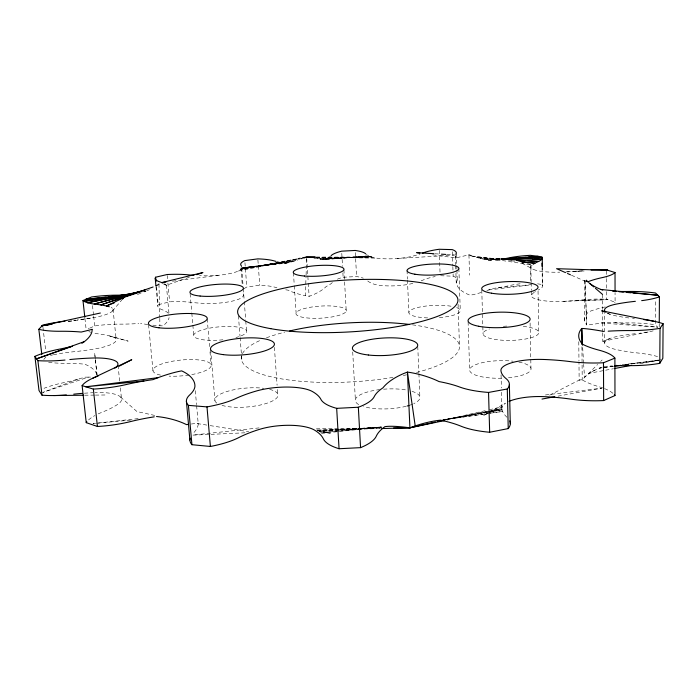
<?xml version="1.0" encoding="UTF-8"?>
<svg xmlns="http://www.w3.org/2000/svg" width="698" height="698" viewBox="0 0 698 698"><rect width="100%" height="100%" fill="white"/><g stroke="black" fill="none" stroke-linecap="round" stroke-linejoin="round"><path stroke-width="0.52" stroke-dasharray="3.49 2.62" d="M585.055 281.146A30.607 1.658 0.3 0 1 585.037 280.413L586.721 324.989A30.337 1.841 -11.9 0 0 601.231 322.982L657.708 327.196L655.37 324.771L655.527 299.372M659.217 326.821L659.244 323.61M306.09 274.864L306.596 258.094M332.335 282.516A61.546 13.262 -3.9 0 1 326.271 286.45A25.582 9.31 -17.9 0 1 309.127 296.336L305.349 295.673L306.021 276.958M43.773 359.47L46.033 356.818M112.378 311.116L121.74 300.07M602.836 387.983A56.102 17.197 -0.2 0 0 599.067 386.762A86.857 24.378 0.8 0 1 583.057 380.375A35.781 0.698 -0.5 0 1 582.219 379.782L597.636 364.461M600.638 361.477L602.138 359.985M487.728 413.129L483.007 415.764L487.797 413.521M488.67 412.597L505.649 403.121M594.966 370.141L588.632 373.404L613.149 368.788M549.614 395.173L579.139 380.113L578.974 361.974M488.757 413.076L502.167 406.821L488.391 409.953M88.262 328.837L88.96 328.514M89.667 328.191L94.692 325.957A44.428 10.636 -5.9 0 1 120.004 324.134A65.944 14.754 -5.3 0 0 138.771 323.514M602.749 332.841L602.784 341.331L610.209 338.39M486.855 290.63A26.454 5.357 -18.2 0 0 488.722 289.949L492.343 288.536A62.593 13.602 -2 0 0 509.147 285.648A41.548 9.51 -1.2 0 1 521.101 283.676M78.036 379.162L42.648 392.485L88.376 377.121A32.841 0.777 0.7 0 0 90.504 377.086M602.217 367.131L599.373 368.169A35.703 16.255 -12.7 0 0 584.514 377.208L583.659 364.33M140.691 293.326L137.689 294.382A66.319 13.489 -5.1 0 1 135.918 294.504M163.672 284.426A28.138 1.579 -0.2 0 1 166.045 285.342L191.662 276.452M156.5 286.738L158.193 304.729L169.614 301.841A41.348 9.432 -5.1 0 1 191.13 302.347A62.401 13.541 -4.3 0 0 207.821 303.473A25.355 5.636 -4.5 0 0 242.834 296.615A64.216 14.152 -4.9 0 0 243.113 292.279A38.818 8.533 -3.8 0 1 242.764 291.441M445.978 419.611L487.326 410.197M446.929 420.048L501.914 408.513A36.409 11.43 -0.4 0 1 505.02 403.557M602.784 341.331L649.62 331.672M238.358 271.007L297.034 259.01M143.518 291.799L145.629 291.389A28.033 8.236 -20.7 0 1 141.694 292.977M507.01 417.282A93.349 29.054 0.4 0 1 501.914 408.513L444.12 419.681L502.159 409.979L488.364 412.239M639.796 363.763L661.111 359.749M297.069 258.836L240.74 269.367A25.494 5.148 -4.4 0 1 205.5 275.823A62.733 12.372 -4.2 0 1 199.523 275.649M601.231 322.982L605.393 322.214A71.981 17.031 -0.2 0 0 628.252 322.912A48.607 12.529 0.1 0 1 655.37 324.771M445.219 419.699L502.002 409.246L443.047 419.734M558.007 396.141L601.772 388.184L543.419 395.208M298.657 259.098L301.868 258.53L298.674 259.071M68.125 321.377L75.436 320.138A71.92 15.4 -5.9 0 1 73.517 320.347M442.733 419.707L487.3 412.413M143.509 291.729L145.629 291.389M68.395 321.63L92.415 317.817A29.185 6.448 -5.8 0 0 111.139 307.46M244.064 288.806A38.818 8.533 -3.8 0 1 246.787 287.044L259.743 285.22A39.35 8.716 -4.3 0 1 276.19 287.585A60.97 13.07 -3.4 0 0 276.984 287.829M444.949 419.646L502.639 411.454L488.661 413.399M443.509 419.69L487.588 413.548M613.21 366.267L602.566 367.724L613.394 366.328M624.919 364.661L658.982 359.985M625.26 364.775L658.703 360.386L622.206 364.757M172.467 281.215L220.62 275.047M488.722 289.949L531.117 284.863M138.152 418.617L93.061 423.59L130.683 420.1M259.071 427.9L192.613 435.124L209.871 434.409M241.595 267.657L289.068 262.535L241.377 268.329L292.244 261.68L241.211 268.678L295.664 260.686L240.993 269.018L297.601 259.255L240.74 269.367A64.565 12.93 -4.7 0 0 241.508 267.988M321.464 433.397L338.67 431.573M339.612 431.469L381.666 427.01M242.66 267.552L286.232 263.225A25.739 2.792 -19.1 0 0 297.444 260.136M360.657 428.938L320.687 432.716L381.361 427.176M361.739 428.834L381.187 426.993M500.073 259.822L494.655 260.319A62.933 12.424 -2.1 0 0 499.07 259.691M498.328 287.689L531.134 284.653M313.917 258.199A25.765 0.916 9.7 0 0 324.666 259.656L368.745 255.852L322.624 259.42L369.975 256.384L320.112 259.098L370.647 256.637L317.189 258.688L371.353 256.899L315.81 257.579M499.646 259.194L487.902 260.084L499.855 259.543M381.413 426.967L318.907 431.408L381.195 427.307M397.223 258.513L454.381 255.093M337.352 279.191A38.538 8.437 -3 0 1 343.137 277.263L356.591 276.548A38.521 8.428 -3.4 0 1 363.309 278.188M338.617 429.602L317.965 430.771L380.34 427.656M339.708 429.54L360.369 428.363M361.451 428.302L381.021 427.185M210.953 434.357L246.534 432.725M316.953 430.16L338.731 429.244M339.821 429.2L360.508 428.328M361.599 428.284L381.195 427.455M565.86 271.932L584.156 271.217M534.302 292.279A69.39 16.019 -0.6 0 0 531.789 294.635A26.986 6.23 -1 0 0 560.154 301.44L607.941 299.669L615.086 302.164L615.06 292.637M500.213 258.827L484.054 259.29L500.361 259.298M575.571 271.234L584.174 270.981M575.867 300.515L607.941 299.669L606.466 299.18A44.698 10.749 -0.5 0 0 580.884 300.018A66.301 14.876 -1.1 0 1 561.934 301.379M318.018 430.169L338.565 429.645M339.638 429.61L379.651 428.589M88.376 377.121L84.728 377.156A78.612 19.919 -6.9 0 1 63.186 382.783A52.385 14.606 -6.7 0 0 44.018 388.306M84.667 395.208L94.309 395.103M95.382 395.094L107.16 394.963M316.369 428.816L359.88 428.354M360.971 428.336L380.55 428.127M315.784 257.606L372.104 257.143A24.77 4.921 -2.8 0 0 410.599 256.646A61.328 11.953 -3 0 0 420.048 254.02M316.29 257.065L372.104 257.143A62 12.145 -2.5 0 1 366.371 254.447M316.316 257.196L376.58 258.12M499.576 258.661L480.145 258.356L499.655 259.377M152.801 325.163A27.911 3.63 9.6 0 0 159.903 325.774L162.87 325.879A27.911 13.306 -11 0 0 169.108 317.59M481.131 292.506A26.454 5.357 -18.2 0 1 470.19 295.237A26.437 11.491 8.5 0 1 457.138 285.351A64.504 14.248 -1.5 0 1 456.867 281.032A38.887 8.559 -2.5 0 0 453.168 276.172L440.159 275.719A39.454 8.751 -2.1 0 0 438.466 275.98M434.985 253.775L440.368 254.107M446.833 254.5L454.381 254.962M499.934 258.862L476.263 257.292L499.733 259.665M511.477 260.843L515.743 261.279M614.764 322.72L657.708 327.196M491.601 260.712A26.576 5.479 14.4 0 1 472.494 256.131L499.419 259.185M432.699 254.814L456.213 257.981A26.655 0.724 -11.3 0 1 467.267 255.267M472.494 256.131L501.339 260.406M502.412 260.563L532.33 264.987A69.8 14.649 -0.8 0 0 531.257 266.078A27.143 5.697 -1.2 0 0 559.77 272.159M537.582 283.824L542.346 284.548L542.058 267.482M197.307 423.573L209.095 425.448M210.159 425.614L248.724 431.748M154.712 415.423L136.965 411.567L120.388 396.909M318.105 430.448L330.259 433.615L316.866 429.933M109.516 335.93L128.127 341.13L110.52 336.2M527.365 263.504L532.33 264.987M607.286 313.158L609.973 314.301M571.47 275.23L584.383 280.901M522.052 263.277L533.289 269.358M42.944 327.275L45.745 351.042M84.92 318.305L86.177 329.814M92.502 305.55L93.541 315.217M93.654 316.29L94.692 325.957M95.294 358.824L94.658 353.075L97.205 376.693L95.408 359.871M113.024 309.135L116.147 339.376M118.041 365.429L119.707 381.474M120.37 387.896L121.583 399.657M148.561 324.71L153.002 370.804M156.029 286.991L157.835 306.125M167.206 275.57L167.494 278.72M167.878 282.926L169.614 301.841M166.377 285.107L168.986 313.472M190.118 293.745L191.723 312.137M191.819 313.219L192.761 324.038M192.857 325.12L193.8 335.939M195.3 390.671L196.539 404.666M196.635 405.739L198.241 424.044A92.93 28.705 -6.9 0 1 193.18 433.31A58.039 18.942 -4.9 0 0 192.29 434.269M210.639 349.628L214.949 400.8M207.219 318.881L209.557 346.566M210.002 351.888L211.084 364.67M238.419 315.801L240.025 336.427M240.112 337.518L241.979 361.407M244.946 262.71L246.787 287.044M241.726 268.076L243.052 285.369M243.288 288.658L244.195 300.489M244.274 301.562L245.679 319.841M245.757 320.914L246.499 330.59M240.95 267.849L242.189 283.929M257.894 259.918L259.743 285.22M274.401 347.377L277.097 385.209M277.411 389.536L277.717 393.855M583.589 363.257L582.603 346.26M293.439 272.77L294.233 284.705M294.303 285.787L296.109 312.913M306.701 258.086L308.228 282.21M308.298 283.292L309.127 296.336M352.717 351.958L355.361 399.675M343.905 269.716L346.234 311.081A25.207 6.038 -3.5 0 1 307.094 317.939A25.207 6.038 -3.5 0 1 310.06 307.312A25.207 6.038 -3.5 0 1 346.234 311.081M341.784 253.339L342.526 266.383M342.893 272.909L343.137 277.263M355.299 252.624L356.591 276.548M407.039 270.458L407.414 279.069M407.466 280.142L408.871 312.442M417.762 346.47L418.861 372.61M418.905 373.7L419.917 397.659M585.037 280.413L586.721 324.989A30.372 15.173 -1.2 0 1 588.536 311.936A76.047 18.741 0.3 0 1 602.226 307.661A43.128 10.112 -0.8 0 0 605.323 306.876M439.216 250.32L440.08 273.599M456.37 253.906L456.736 264.664M456.771 265.737L456.876 268.966M456.911 270.039L457.242 279.724M458.071 304.11L459.485 346.234M455.332 256.018L455.628 264.716M455.663 265.807L455.777 269.07M455.925 273.415L456.256 283.205M452.33 251.734L452.801 265.545M452.845 266.61L453.063 272.988M453.098 274.052L453.168 276.172M458.865 268.442L460.27 310.575M468.934 254.901L469.571 275.152M468.105 321.935L469.641 370.254M481.777 289.914L483.051 333.976M158.961 284.051L159.781 317.241M501.059 374.913L501.391 387.914M501.496 392.25L501.914 408.513M530.873 266.933L531.152 281.774M531.169 282.838L531.309 290.255M531.326 291.319L531.405 295.559M530.489 264.856L530.812 281.8M530.096 322.965L530.969 368.239M538.045 291.04L538.76 332.03M542.39 266.627L542.704 285.918M159.79 318.314L159.903 325.774M581.923 346.731L582.219 379.782M578.782 341.706L578.965 360.91M584.374 280.648L584.706 320.626M606.361 270.946L606.388 277.464M606.388 278.546L606.44 290.499M606.44 291.581L606.466 299.18M604.564 309.982L604.704 343.006M602.575 294.443L602.636 309.432M602.644 310.505L602.74 331.786M412.422 324.832A109.281 29.534 -3.2 0 1 416.165 372.566M406.62 374.809A109.281 29.534 -3.2 0 1 403.313 375.498M392.983 377.391A109.281 29.534 -3.2 0 1 241.613 355.596M242.415 353.65A109.281 29.534 -3.2 0 1 260.616 340.205M266.47 337.815A109.281 29.534 -3.2 0 1 284.627 332.178M222.915 339.786A26.568 6.614 -4.7 0 1 194.498 333.766A26.568 6.614 -4.7 0 1 234.921 326.751A26.568 6.614 -4.7 0 1 235.924 337.527M160.531 375.105A29.237 7.922 -5.3 0 1 166.045 362.646A29.237 7.922 -5.3 0 1 208.562 362.306A29.237 7.922 -5.3 0 1 190.004 374.87M189.062 375.018A29.237 7.922 -5.3 0 1 169.152 376.143M269.646 389.362A31.707 9.467 -4.7 0 1 266.959 403.226A31.707 9.467 -4.7 0 1 221.606 405.276M216.825 403.095A31.707 9.467 -4.7 0 1 226.676 391.604A31.707 9.467 -4.7 0 1 263.757 388.306M412.003 391.342A32.344 9.938 -2.7 0 1 413.74 403.645M412.867 404.037A32.344 9.938 -2.7 0 1 409.962 405.137M406.157 406.262A32.344 9.938 -2.7 0 1 363.527 406.559M358.72 404.596A32.344 9.938 -2.7 0 1 379.555 389.615M383.595 389.205A32.344 9.938 -2.7 0 1 406.393 390.016M518.867 362.079A30.712 8.795 -1.2 0 1 530.428 370.621A30.712 8.795 -1.2 0 1 507.821 377.827M501.714 378.203A30.712 8.795 -1.2 0 1 470.19 368.361A30.712 8.795 -1.2 0 1 513.065 361.198M523.256 326.402A27.911 7.242 -1.3 0 1 534.93 336.349A27.911 7.242 -1.3 0 1 494.856 339.394A27.911 7.242 -1.3 0 1 489.464 328.967M503.319 326.341A27.911 7.242 -1.3 0 1 509.365 325.957M456.632 307.609A25.721 6.247 -2.2 0 1 437.41 317.738M427.708 317.904A25.721 6.247 -2.2 0 1 411.96 309.484A25.721 6.247 -2.2 0 1 451.545 306.309M604.573 388.638A56.102 17.197 -0.2 0 1 613.542 393.89M191.313 424A37.797 2.225 -11.7 0 1 198.241 424.044M88.55 419.952A55.884 17.022 -6.3 0 1 94.902 415.563M98.235 413.888A55.884 17.022 -6.3 0 1 101.96 412.291A86.299 24.029 -7.2 0 0 117.814 404.299A34.211 9.772 -6.8 0 0 96.996 392.599A90.4 26.751 -7.1 0 0 94.928 392.66M84.423 393.21A90.4 26.751 -7.1 0 1 92.851 392.738M90.574 318.114A71.92 15.4 -5.9 0 1 77.356 319.92M149.407 289.661A28.033 8.236 -20.7 0 1 146.589 290.97M50.509 355.422A48.293 12.372 -6.5 0 1 52.647 354.942M53.371 354.793A48.293 12.372 -6.5 0 1 73.15 351.801A71.493 16.831 -6.1 0 0 95.748 348.756A29.002 7.041 -6.1 0 0 112.422 336.776A75.497 18.506 -6.6 0 0 98.889 333.949A42.892 10.016 -5.5 0 1 93.104 332.92M90.766 332.265A42.892 10.016 -5.5 0 1 88.821 331.524M147.819 324.544A27.911 3.63 9.6 0 1 140.525 323.392M96.76 374.303A32.867 16.255 0.2 0 0 84.772 364.216A83.114 22.205 -7.2 0 0 64.364 363.265A46.443 11.508 -6.2 0 1 48.528 362.253M286.232 263.225A61.293 11.945 -3.3 0 1 276.827 261.602M302.941 258.339A25.739 2.792 -19.1 0 1 301.1 258.958M164.082 283.746A69.355 14.492 -5.5 0 1 166.045 285.342M285.744 289.792A60.97 13.07 -3.4 0 0 288.047 290.141A25.59 7.46 12.5 0 0 305.349 295.673M168.349 313.306A68.954 15.853 -5.8 0 0 162.241 309.764A40.283 9.048 -4.7 0 1 158.193 304.729M456.213 257.981A64.853 13.018 -1.6 0 1 455.332 255.686M330.424 256.349A61.869 12.11 -3.9 0 1 324.666 259.656M367.741 280.989A61.677 13.297 -2.4 0 0 373.456 283.973A24.639 5.392 -2.7 0 0 411.75 283.641A61.005 13.088 -3 0 0 414.071 283.039M421.147 280.823A61.005 13.088 -3 0 0 423.66 279.819A39.454 8.751 -2.1 0 1 435.212 276.556M566.881 271.845A66.676 13.602 -1.3 0 0 580.623 270.754A44.969 9.833 -0.7 0 1 582.664 270.562M542.346 284.548A40.449 9.1 -1.6 0 1 538.263 290.036M534.86 291.895A69.39 16.019 -0.6 0 1 535.462 291.52M615.086 302.164A43.128 10.112 -0.8 0 1 614.58 302.67M607.609 313.297A32.021 7.669 0 0 0 616.465 315.993A79.712 18.497 0.2 0 0 630.626 318.183M634.473 318.62A79.712 18.497 0.2 0 1 632.536 318.41M635.302 333.723A83.699 22.519 0.8 0 0 616.482 336.628A31.803 8.367 0.3 0 0 616.517 349.637A79.188 20.198 0.5 0 0 638.33 353.048A52.682 14.789 0.3 0 1 657.752 356.608M604.102 366.45A90.888 27.109 0.7 0 1 612.539 365.918M653.188 330.852A46.74 11.639 -0.1 0 1 639.377 333.286M601.501 367.872L599.373 368.169L601.528 367.881"/><path stroke-width="1.05" d="M659.252 322.537L659.427 296.842L655.562 293.02A48.93 11.473 -0.2 0 0 628.27 291.459A72.418 15.583 -0.5 0 1 620.487 291.467M614.676 365.831A90.888 27.109 0.7 0 1 629.823 365.612A50.841 13.698 0.3 0 0 659.776 363.335L660.029 328.33L663.1 323.698A53.057 13.559 0 0 0 647.744 320.138M663.1 323.698L662.838 358.292L659.776 363.335M41.845 354.663L38.835 329.308L42.691 325.111A48.616 11.334 -6.2 0 1 62.637 321.499M122.412 299.285L123.747 297.706L106.384 306.012L114.35 302.801M81.91 343.311L84.475 341.54A33.103 15.181 -14.5 0 0 92.084 329.229A33.138 0.541 -12.4 0 1 81.23 332.047A83.69 20.347 -6.8 0 0 60.709 331.271A46.74 10.531 -6 0 1 38.835 329.308M119.201 366.162L131.756 359.688L92.555 378.299M603.953 331.463A36.113 2.679 11.7 0 0 581.766 328.453A36.104 18.436 1 0 0 582.743 344.35A87.486 22.353 0.5 0 0 598.867 350.126A56.529 15.784 -0.5 0 1 614.894 358.109L614.973 395.548L603.648 400.565A54.662 16.106 0.2 0 1 570.327 399.073A95.966 31.48 -0.4 0 0 543.995 396.639A36.409 11.43 -0.4 0 0 509.043 401.367M84.807 317.258L82.983 300.533L91.586 296.964A44.698 9.728 -5.6 0 1 117.046 295.167A66.319 13.489 -5.1 0 0 123.738 295.071M614.894 358.109L603.482 362.768A55.072 14.78 -0.2 0 1 569.9 361.564A96.743 28.923 -0.7 0 0 543.376 359.461A36.689 10.487 -0.7 0 0 500.946 370.577A94.073 26.672 0 0 0 506.059 378.604A58.606 17.494 -1.8 0 1 507.289 388.987L508.24 428.589L489.664 432.245A57.402 18.323 -0.9 0 1 460.942 426.173A98.017 33.766 -2.7 0 0 440.543 420.17A38.948 10.409 -18.6 0 0 415.214 425.92L409.927 427.822L381.815 428.537M444.818 420.493L409.927 427.822A39.018 6.116 10.5 0 0 384.886 426.67A97.197 32.806 -1.3 0 0 376.292 436.163A58.527 19.448 -3.8 0 1 360.561 447.645L339.062 448.735A58.553 19.474 -2.8 0 1 323.357 438.859A97.013 32.597 -5.3 0 0 314.772 430.247A37.404 12.381 -4.4 0 0 259.281 429.427A97.973 33.713 -3.9 0 0 238.969 437.498A57.245 18.183 -5.6 0 1 210.395 446.458L191.941 444.705L188.408 405.364A58.501 17.398 -4.7 0 1 189.751 394.894A93.654 26.358 -6.5 0 0 194.925 386.36A38.102 19.692 0.7 0 0 181.689 370.882A38.154 7.216 -21.2 0 0 158.088 377.662L152.932 379.642A96.455 28.662 -5.8 0 0 126.608 384.458A54.802 14.606 -6.3 0 1 93.349 389.091L82.12 385.628L86.238 422.648L97.423 426.478A54.4 15.923 -6.6 0 0 130.404 421.609A95.678 31.192 -6.1 0 1 154.249 416.837M84.475 341.54L36.505 358.877L34.9 356.373A52.76 13.384 -6.4 0 1 59.321 349.166A79.127 18.244 -6.5 0 0 70.725 346.679M72.522 346.234L36.505 358.877L37.884 360.657L42.011 395.19A50.526 13.524 -6.7 0 0 66.345 394.92M196.784 274.672L202.935 272.534L161.77 282.594L166.054 282.044M153.08 287L100.8 304.93L140.673 291.851M145.594 289.862L94.143 304.058L122.298 296.72M124.384 296.179L127.507 295.367M129.601 294.818L132.725 294.006M156.003 281.451L155.602 277.219L167.11 274.523A41.583 8.62 -4.9 0 1 188.73 274.881A62.733 12.372 -4.2 0 0 193.913 275.335M393.602 427.987L409.927 427.822L435.369 422.028M437.489 421.54L441.729 420.58M49.384 324.64L41.993 325.809L100.372 313.018M141.947 291.241L87.573 302.749L115.013 297.383M507.289 388.987L488.548 392.433A57.855 16.831 -1.1 0 1 459.616 387.006A98.846 31.044 -2.8 0 0 439.068 381.588A39.402 13.532 14.5 0 0 407.44 372.086A39.341 17.904 -16.3 0 0 382.958 387.835A98.008 30.145 -1.5 0 0 374.25 396.604A58.998 17.86 -3.7 0 1 358.344 407.239L336.672 408.347A59.033 17.895 -2.8 0 1 320.888 399.343A97.825 29.962 -5.1 0 0 312.285 391.473A37.709 11.377 -4.3 0 0 256.375 391.002A98.802 30.991 -3.8 0 0 235.845 398.514A57.69 16.7 -5.4 0 1 206.992 406.89L188.408 405.364M614.214 368.588L631.262 365.368M298.133 258.635L300.253 258.243M302.382 257.841L306.631 257.047L315.217 257.056M541.997 399.055L554.805 396.726M41.993 325.809L52.446 324.038M135.019 293.099L84.083 301.335L107.553 297.933M109.691 297.618L111.82 297.313M614.476 366.188L620.95 365.342M158.088 377.662L85.732 386.805L143.945 381.012M614.685 365.665L616.84 365.403M127.717 294.565L85.793 299.329L99.674 297.933M101.812 297.714L106.087 297.287M109.289 296.964L112.491 296.641M115.694 296.318L118.896 295.996M505.5 259.316L507.673 259.115M513.1 258.609L516.354 258.312M520.691 257.911L526.118 257.405M528.29 257.204L538.053 256.297L541.884 256.812A40.667 8.324 -1.8 0 1 537.765 261.846A69.8 14.649 -0.8 0 0 533.255 264.272M501.775 259.037L538.053 256.297L530.305 255.328A41.784 8.69 -1.4 0 0 508.502 257.981A62.933 12.424 -2.1 0 1 501.897 259.228M505.291 259.298L508.545 259.15M520.499 258.618L532.452 258.077M534.624 257.981L542.224 257.632L501.295 258.801M603.534 270.466L607.836 270.292L615.025 272.543L615.06 291.581M601.388 270.484L607.836 270.292L606.361 269.864A44.969 9.833 -0.7 0 0 591.119 269.986M53.598 395.548L83.594 395.225M501.452 259.298L510.151 259.307M532.975 259.324L541.674 259.324L501.731 258.696M315.243 257.178L306.631 257.047A25.739 2.792 -19.1 0 1 303.866 258.016M607.836 270.292L556.576 268.695L565.511 272.613M508.319 259.839L511.573 260.005M516.991 260.293L524.582 260.694M527.828 260.869L538.664 261.436L501.007 258.932M433.903 253.706L416.662 252.65L419.864 253.086M441.45 254.168L445.76 254.43M619.021 291.738L623.34 292.13M626.586 292.418L630.905 292.811M633.069 293.003L657.917 295.237L601.065 289.487A30.511 11.892 12.1 0 1 588.99 282.83M522.148 261.925L534.956 263.216L522.025 261.75M603.805 311.674L601.903 310.863L654.113 321.281M516.441 260.241L522.401 262.02M601.065 289.487L602.749 290.071M601.903 310.863L603.7 311.631M567.5 273.485L570.475 274.794M589.827 283.536L593.806 286.948M595.403 288.309L602.575 294.443M42.011 395.19L39.001 390.496L34.9 356.373M415.214 425.92L407.44 372.086L409.927 427.822M93.349 389.091L97.423 426.478M155.235 278.493L155.933 285.936M186.401 401.149L189.908 440.098M206.992 406.89L210.395 446.458M336.672 408.347L339.062 448.735M358.344 407.239L360.561 447.645M582.551 345.213L581.766 328.453L581.905 344.576M488.548 392.433L489.664 432.245M509.365 384.537L510.29 423.756M542.241 258.051L542.39 266.627M541.988 263.216L542.041 266.418M603.482 362.768L603.648 400.565M158.961 284.051A28.033 8.236 -20.7 0 1 156.151 285.944M588.231 282.175A30.511 11.892 12.1 0 1 586.372 280.186M471.586 255.834A26.576 5.479 14.4 0 1 468.934 254.901M289.574 330.974A109.281 29.534 -3.2 0 1 409.089 324.404M409.063 405.425A32.344 9.938 -2.7 0 1 407.161 405.992M188.46 424.375A37.797 2.225 -11.7 0 0 186.558 424.646A37.648 14.527 10.4 0 0 156.492 416.505M509.741 420.903A58.135 19.038 -1.7 0 1 508.24 428.589M614.327 394.71A56.102 17.197 -0.2 0 1 614.973 395.548M191.941 444.705A58.039 18.942 -4.9 0 1 190.135 438.17M82.12 385.628A56.311 15.626 -6 0 1 98.06 376.048M114.838 368.151A34.464 8.961 -6.4 0 0 93.244 358.004A91.08 24.543 -6.8 0 0 69.809 359.549M65.01 360.046A50.875 12.398 -6.4 0 1 37.884 360.657M73.726 394.161A90.4 26.751 -7.1 0 1 82.294 393.367M86.238 422.648A55.884 17.022 -6.3 0 1 86.875 421.749M109.307 306.771A75.977 16.935 -6.3 0 0 95.722 304.249A43.145 9.161 -5.3 0 1 82.983 300.533M63.413 321.394A48.616 11.334 -6.2 0 1 64.975 321.211M241.534 266.339A64.565 12.93 -4.7 0 0 241.046 265.397A39.027 7.8 -3.8 0 1 244.78 260.598L257.815 258.871A39.559 7.966 -4.2 0 1 274.323 260.939A61.293 11.945 -3.3 0 0 275.954 261.384M163.009 283.152A69.355 14.492 -5.5 0 0 159.633 281.8A40.51 8.271 -4.6 0 1 155.602 277.219M365.708 253.863A38.722 7.704 -3.4 0 0 355.186 250.451L341.662 251.167A38.748 7.713 -3 0 0 331.096 255.695M422.578 253.095A39.673 8.001 -2.2 0 1 439.182 249.265L452.252 249.614A39.097 7.818 -2.6 0 1 455.951 254.028A64.853 13.018 -1.6 0 0 455.75 254.36M615.025 272.543A43.381 9.248 -1 0 1 602.086 277.638A76.536 17.162 -0.1 0 0 588.309 281.617A30.607 1.658 0.3 0 1 586.381 281.381M635.363 301.318A84.284 20.643 0.4 0 0 616.43 304.075A32.021 7.669 0 0 0 605.899 312.233M643.957 319.614A53.057 13.559 0 0 1 647.002 320.024M660.029 328.33A51.19 12.555 0 0 1 629.858 330.573A91.578 24.875 0.3 0 0 608.176 331.175M616.622 291.398A72.418 15.583 -0.5 0 1 612.792 291.293M659.427 296.842A47.045 10.653 -0.4 0 1 641.663 300.646M270.815 328.679A110.319 25.974 -3.2 0 0 454.511 306.806A110.319 25.974 -3.2 0 0 318.026 282.533A110.319 25.974 -3.2 0 0 270.815 328.679M304.398 276.024A25.416 5.305 -3.5 0 0 343.905 269.716A25.416 5.305 -3.5 0 0 307.478 266.671A25.416 5.305 -3.5 0 0 304.398 276.024M200.09 296.039A26.803 5.811 -4.5 0 0 243.105 289.112A26.803 5.811 -4.5 0 0 206.8 285.552A26.803 5.811 -4.5 0 0 200.09 296.039M158.978 327.807A29.517 6.971 -5 0 0 206.809 319.658A29.517 6.971 -5 0 0 167.721 315.147A29.517 6.971 -5 0 0 158.978 327.807M223.229 354.619A32.038 8.341 -4.5 0 0 274.166 345.231A32.038 8.341 -4.5 0 0 229.974 339.743A32.038 8.341 -4.5 0 0 223.229 354.619M368.326 355.003A32.684 8.76 -2.8 0 0 417.709 345.388A32.684 8.76 -2.8 0 0 369.155 339.778A32.684 8.76 -2.8 0 0 368.326 355.003M478.68 326.263A31.026 7.739 -1.5 0 0 529.503 320.696A31.026 7.739 -1.5 0 0 489.036 312.852A31.026 7.739 -1.5 0 0 478.68 326.263M491.497 293.195A28.164 6.361 -1.5 0 0 537.556 288.396A28.164 6.361 -1.5 0 0 500.614 282.14A28.164 6.361 -1.5 0 0 491.497 293.195M414.9 274.209A25.939 5.488 -2.4 0 0 458.089 269.899A25.939 5.488 -2.4 0 0 425.867 264.551A25.939 5.488 -2.4 0 0 414.9 274.209"/></g></svg>
